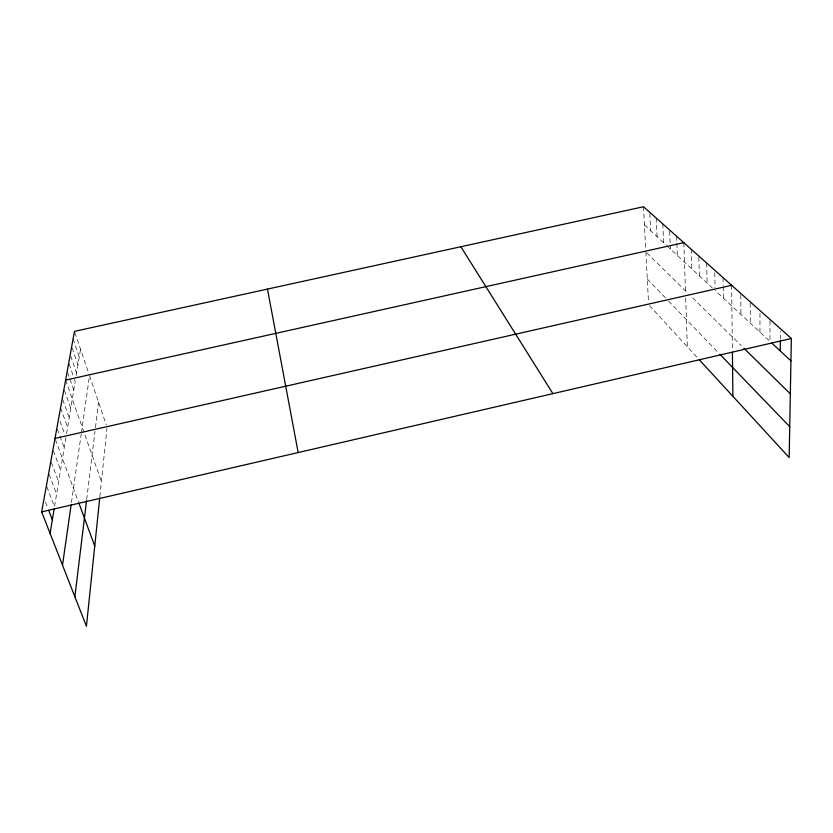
<?xml version="1.0" encoding="UTF-8"?>
<svg xmlns="http://www.w3.org/2000/svg" width="833" height="833" viewBox="0 0 833 833"><rect width="100%" height="100%" fill="white"/><g stroke="black" fill="none" stroke-linecap="round" stroke-linejoin="round"><path stroke-width="0.62" stroke-dasharray="4.17 3.12" d="M759.935 332.086L759.988 310.542M770.077 320.82L769.911 341.353L715.13 290.519M780.396 339.239L780.5 331.451M99.856 496.687L106.936 428.454M86.694 499.477L94.983 431.39M95.451 427.558L98.533 402.172M71.44 502.528L81.186 434.18M81.353 432.993L89.36 376.797M65.942 437.492L54.509 506.703L46.877 486.795M66.567 433.722L75.199 381.472L73.991 377.995M76.199 375.464L80.541 349.204M644.45 224.931L666.171 245.079M667.014 245.86L712.465 288.041M646.741 252.795L688.152 293.466M692.681 297.912L741.141 345.518M647.283 279.024L666.067 298.506M668.545 301.067L718.962 353.338M649.48 305.607L697.638 357.971M45.461 502.06L47.752 507.984M49.126 474.341L56.602 494.042M51.323 462.409L58.622 481.818M53.416 450.809L60.57 470.01M55.447 439.605L78.562 502.205M57.352 429.089L59.497 434.961M59.924 436.128L64.235 447.873M60.038 421.227L64.682 434.003M60.559 407.889L67.608 427.433M62.725 399.548L69.222 417.677M64.401 390.271L70.784 408.222M65.609 380.087L101.428 481.589M67.608 372.549L73.773 390.125M69.139 364.063L73.585 376.828M70.659 355.91L76.594 373.059M72.107 347.902L77.948 364.885M73.096 338.916L79.26 356.93M74.876 332.554L88.715 373.267M89.527 375.652L106.291 424.976M643.503 206.74L645.669 248.265M645.867 251.92L648.49 302.119M649.834 213.55L650.677 230.71M656.206 218.059L657.07 236.634M662.818 223.952L663.641 242.736M669.67 231.282L670.18 243.934M670.232 245.204L670.388 248.994M676.615 236.239L677.323 255.429M683.799 242.653L685.517 293.216M685.674 298.047L687.329 346.767M691.192 249.244L691.796 268.861M698.845 257.272L699.345 275.869M706.655 263.02L707.123 283.085M714.787 272.755L715.078 287.979M723.065 277.639L723.179 285.344M723.2 286.625L723.377 298.172M731.655 285.292L732.374 349.652M740.797 294.674L740.933 314.457M750.231 303.097L750.273 323.131"/><path stroke-width="1.25" d="M780.24 350.943L780.375 340.541M99.731 497.967L86.434 626.26L41.65 511.879L74.47 331.357L643.503 206.74L791.35 338.49L789.163 457.515L699.251 359.731M74.866 596.709L86.549 500.695M62.517 565.17L71.097 504.954M50.095 533.443L54.114 509.088M41.65 511.879L791.35 338.49M55.009 438.418L731.655 285.292M65.609 380.087L683.799 242.653M771.795 343.092L790.933 360.866M743.9 348.236L790.33 393.842M719.858 354.254L789.726 426.683M460.868 246.735L552.904 393.645M48.668 510.348L52.344 519.823M78.989 503.351L94.743 546.031M267.476 289.093L298.172 452.558M732.405 352.224L732.905 396.331"/></g></svg>
